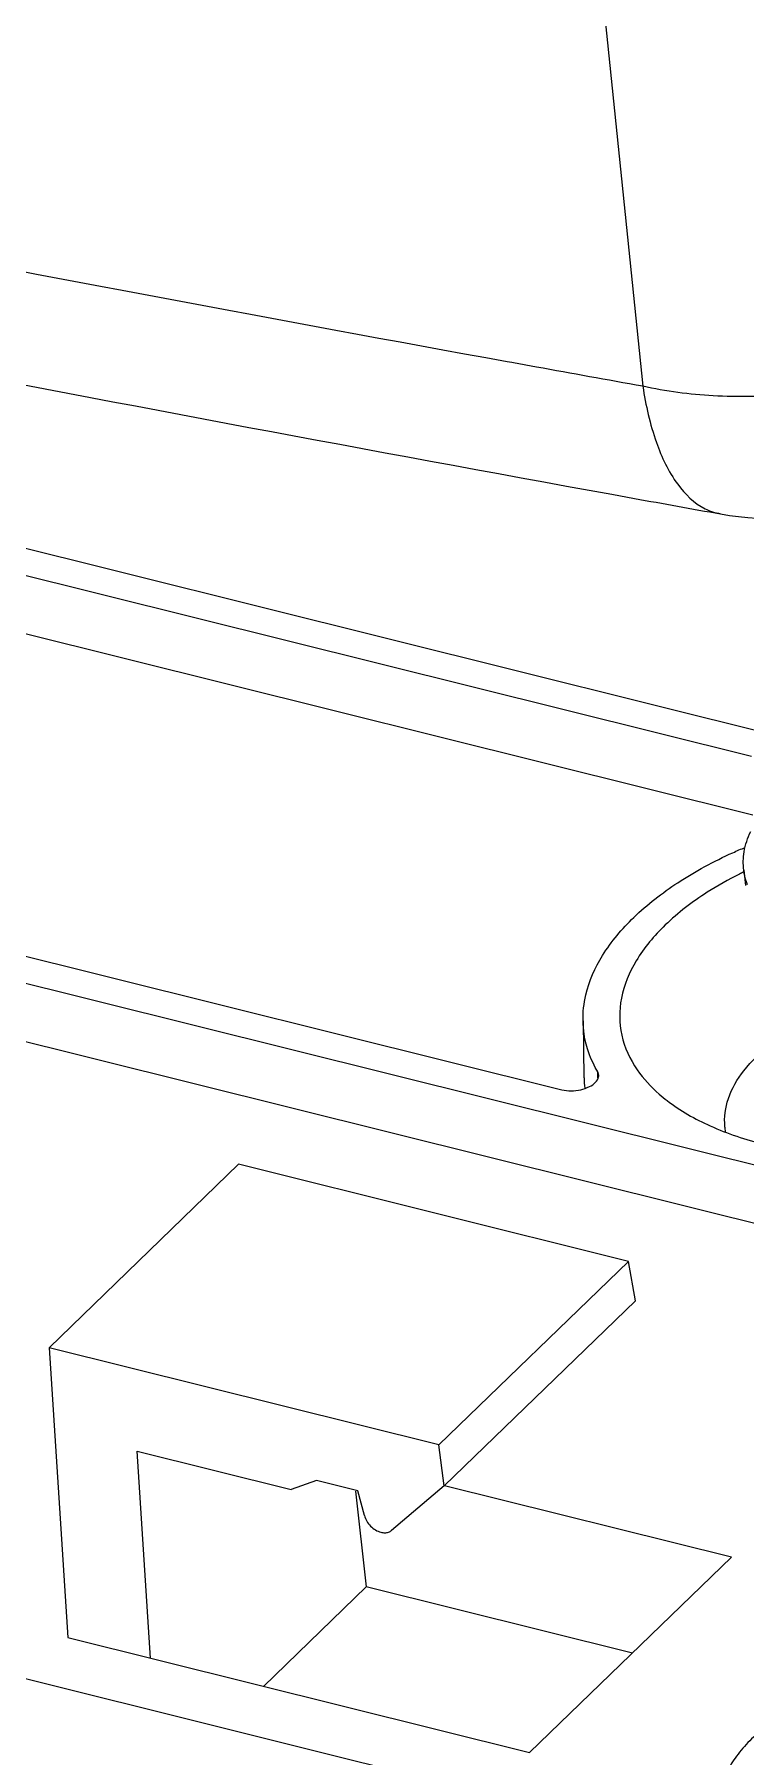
# Model space of a CAD drawing. Header units: millimetres. Extents: x 3559 to 4719, y 1270 to 1649.
# Drawn here: x 4456.66 to 4466.55, y 1284.86 to 1308.81 of the extents above; entities that cross this region are included whole.
import ezdxf

# ---------------------------------------------------------------- set-up
doc = ezdxf.new("R2010")
doc.units = ezdxf.units.MM
doc.layers.get('0').update_dxf_attribs({"linetype": 'CONTINUOUS'})

# ---------------------------------------------------------------- blocks, each defined once
blk = doc.blocks.new('*U86')
at = {"color": 7, "linetype": 'Continuous'}
for p, q in [((35.219, 47.436), (36.022, 39.612)), ((33.879, 39.999), (33.803, 40.012)), ((33.906, 39.994), (33.879, 39.999)), ((34.282, 39.926), (33.906, 39.994)), ((37.292, 37.524), (37.293, 37.524)), ((25.343, 37.109), (38.236, 33.895)), ((37.799, 33.554), (25.65, 36.583)), ((37.821, 32.595), (25.829, 35.585)), ((35.284, 16.13), (-33.29, 33.226)), ((20.533, 31.633), (34.7, 28.101)), ((37.673, 31.697), (37.704, 31.446)), ((38.501, 26.704), (19.487, 31.444)), ((38.673, 25.708), (19.597, 30.464)), ((35.044, 29.228), (35.06, 28.299)), ((35.301, 28.337), (35.284, 28.397)), ((35.287, 28.29), (35.284, 28.397)), ((29.408, 26.882), (26.308, 23.882)), ((35.786, 25.292), (29.408, 26.882)), ((35.786, 25.292), (32.686, 22.292)), ((35.903, 24.647), (35.786, 25.292)), ((35.903, 24.647), (32.774, 21.62)), ((32.686, 22.292), (26.308, 23.882)), ((26.308, 23.882), (26.612, 19.139)), ((32.774, 21.62), (32.686, 22.292)), ((27.749, 22.19), (30.27, 21.561)), ((27.966, 18.802), (27.749, 22.19)), ((30.685, 21.708), (30.27, 21.561)), ((31.362, 21.539), (30.685, 21.708)), ((31.323, 21.534), (31.498, 19.97)), ((31.467, 21.136), (31.362, 21.539)), ((32.774, 21.62), (31.911, 20.892)), ((37.473, 20.453), (32.775, 21.624)), ((34.168, 17.256), (37.473, 20.453)), ((31.498, 19.97), (29.815, 18.341)), ((35.852, 18.884), (31.498, 19.97)), ((26.612, 19.139), (34.168, 17.256))]:
    blk.add_line(p, q, dxfattribs=at)
for centre, radius, start, end in [((38.177, 42.445), 5, 259.8157, 314.0598), ((40.499, 25.843), 6.471, 115.906, 116.5495), ((40.539, 25.762), 6.561, 115.7571, 115.9071), ((36.712, 28.325), 1.651, 180.9142, 186.8969)]:
    blk.add_arc(centre, radius, start, end, dxfattribs=at)
for points, start_tangent, end_tangent in [([(33.803, 40.012), (11.432, 44.347), (-12.659, 49.635), (-36.633, 55.578), (-60.826, 62.314), (-84.157, 69.573)], (-0.983867, 0.178903), (-0.950152, 0.311788)), ([(-82.731, 67.45), (-59.914, 60.342), (-36.466, 53.787), (-12.424, 47.793), (12.175, 42.369), (35.888, 37.777)], (0.950152, -0.311788), (0.984013, -0.178095)), ([(42.43, 41.173), (41.673, 40.551), (40.708, 40.043), (39.591, 39.678), (38.39, 39.478), (37.176, 39.456), (36.022, 39.612)], (-0.690462, -0.723369), (-0.976451, 0.215741)), ([(36.022, 39.612), (34.282, 39.926)], (-0.984266, 0.176695), (-0.983953, 0.178425)), ([(36.022, 39.612), (36.245, 38.694), (36.593, 38.01), (37.041, 37.609), (37.293, 37.527)], (0.152674, -0.988277), (0.984175, -0.177199)), ([(35.888, 37.777), (37.293, 37.524)], (0.984013, -0.178095), (0.984266, -0.176695)), ([(37.674, 31.697), (37.68, 31.994), (37.789, 32.329)], (-0.120042, 0.992769), (0.432627, 0.901573)), ([(35.044, 29.228), (35.09, 29.653), (35.365, 30.3), (35.874, 30.921), (36.595, 31.49), (37.496, 31.981), (37.697, 32.068)], (-0.016391, 0.999866), (0.921648, 0.388026)), ([(37.607, 31.632), (37.078, 31.333), (36.39, 30.798), (35.914, 30.211), (35.672, 29.6), (35.678, 28.996), (35.93, 28.43), (36.292, 28.03)], (-0.894539, -0.446989), (0.754141, -0.656712)), ([(37.733, 31.456), (37.681, 31.645), (37.674, 31.697)], (-0.354214, 0.935164), (-0.120042, 0.992769)), ([(35.284, 28.397), (35.062, 29.009), (35.044, 29.228)], (-0.506398, 0.8623), (-0.016391, 0.999866)), ([(37.377, 27.418), (37.366, 27.498), (37.422, 27.957), (37.677, 28.413), (38.113, 28.838), (38.149, 28.865)], (-0.179025, 0.983845), (0.799838, 0.600216)), ([(34.7, 28.101), (34.849, 28.085), (35.007, 28.103), (35.148, 28.153), (35.25, 28.226), (35.299, 28.312), (35.301, 28.337)], (0.9703, -0.241905), (-0.026034, 0.999661)), ([(36.292, 28.03), (36.42, 27.925), (37.125, 27.511), (38.005, 27.211)], (0.754141, -0.656712), (0.9703, -0.241905)), ([(31.467, 21.136), (31.506, 21.045), (31.569, 20.962), (31.65, 20.899), (31.738, 20.862)], (0.252989, -0.967469), (0.9703, -0.241905)), ([(31.738, 20.862), (31.803, 20.854), (31.862, 20.864), (31.911, 20.892)], (0.9703, -0.241905), (0.764393, 0.644751)), ([(38.066, 17.716), (37.832, 17.511), (37.605, 17.262), (37.43, 17.003), (37.311, 16.74), (37.249, 16.475), (37.244, 16.214), (37.251, 16.159)], (-0.784012, -0.620746), (0.141946, -0.989874))]:
    blk.add_spline(points, degree=3, dxfattribs=dict(at, start_tangent=start_tangent, end_tangent=end_tangent))

msp = doc.modelspace()

# ---------------------------------------------------------------- block references
at = {"xscale": 0.85, "yscale": 0.85, "zscale": 0.85}
msp.add_blockref('*U86', (4434.502, 1270.244), dxfattribs=at)

doc.saveas('drawing.dxf')
